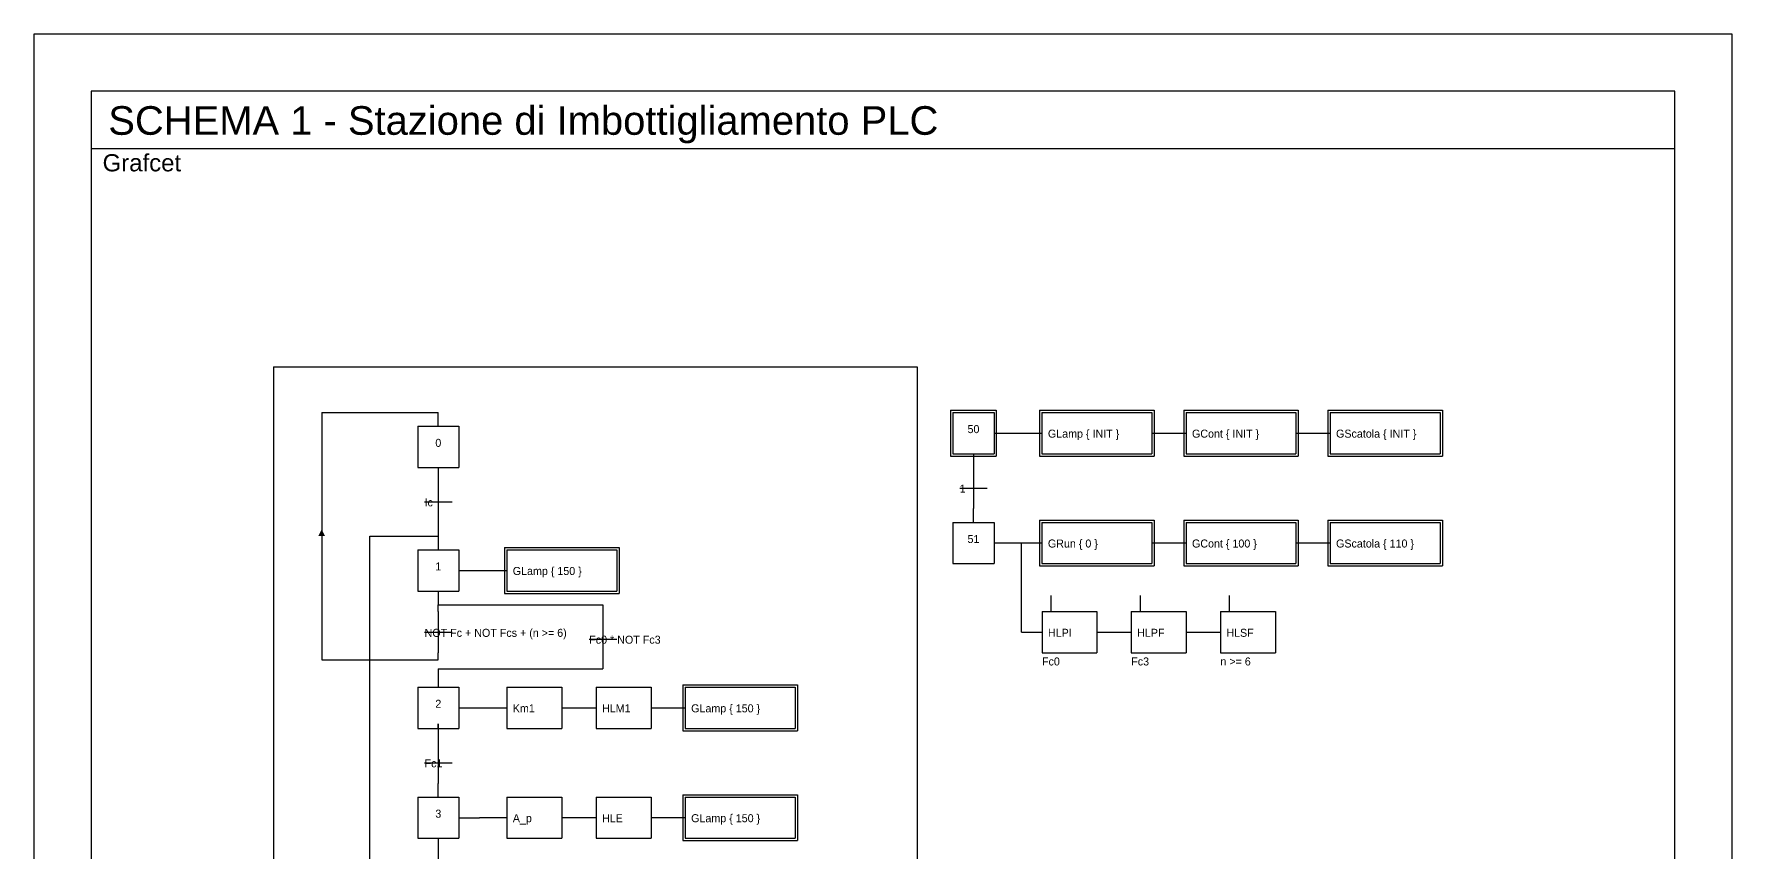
# Model space of a CAD drawing. Extents: x 1 to 1596, y -143 to 746.
# Drawn here: x 1298.9 to 1595.9, y 133.7 to 276.6 of the extents above; entities that cross this region are included whole.
import ezdxf
from ezdxf.enums import TextEntityAlignment as Align

# ---------------------------------------------------------------- set-up
doc = ezdxf.new("R2010")
doc.units = 0
doc.header["$MEASUREMENT"] = 0
doc.linetypes.add('AUSGEZOGEN', pattern=[0])
for name, color, linetype in [('1', 7, 'AUSGEZOGEN'), ('LINES', 7, 'AUSGEZOGEN'), ('TCONNECTIONS', 7, 'AUSGEZOGEN'), ('TEXT', 7, 'AUSGEZOGEN')]:
    doc.layers.add(name, color=color, linetype=linetype)
for name, color, linetype, lineweight in [('Contorni', 7, 'Continuous', 30), ('FOGLIO', 30, 'Continuous', 30), ('testi', 5, 'Continuous', 13)]:
    doc.layers.add(name, color=color, linetype=linetype, lineweight=lineweight)
doc.styles.add('Testi 2', font='arial.ttf', dxfattribs={"height": 3})
doc.styles.add('Titoli', font='arial.ttf', dxfattribs={"height": 4})

# ---------------------------------------------------------------- blocks, each defined once
blk = doc.blocks.new('B79')
at = {"layer": 'TCONNECTIONS', "color": 7}
for p, q in [((0, 9), (9, 9)), ((0, 9), (0, 0)), ((9, 9), (9, 0)), ((0, 0), (9, 0))]:
    blk.add_line(p, q, dxfattribs=at)
blk.add_text('0', height=1.75, dxfattribs=at).set_placement((4.5, 4.5), align=Align.CENTER)
blk = doc.blocks.new('B80')
at = {"layer": 'TCONNECTIONS', "color": 7}
for p, q in [((3, 9), (3, 0)), ((0, 4.5), (6, 4.5))]:
    blk.add_line(p, q, dxfattribs=at)
at = {"layer": 'TEXT', "color": 7}
blk.add_text('Ic', height=1.75, dxfattribs=at).set_placement((0, 3.5))
blk = doc.blocks.new('B81')
at = {"layer": 'TEXT', "color": 7}
for p, q in [((0, 9), (9, 9)), ((0, 9), (0, 0)), ((9, 9), (9, 0)), ((0, 0), (9, 0))]:
    blk.add_line(p, q, dxfattribs=at)
blk.add_text('1', height=1.75, dxfattribs=at).set_placement((4.5, 4.5), align=Align.CENTER)
blk = doc.blocks.new('B82')
at = {"layer": 'TEXT', "color": 7}
for p, q in [((3, 9), (3, 0)), ((0, 4.5), (6, 4.5))]:
    blk.add_line(p, q, dxfattribs=at)
blk.add_text('Fc0 * NOT Fc3', height=1.75, dxfattribs=at).set_placement((0, 3.5))
blk = doc.blocks.new('B83')
at = {"layer": 'TEXT', "color": 7}
for p, q in [((0, 9), (9, 9)), ((0, 9), (0, 0)), ((9, 9), (9, 0)), ((0, 0), (9, 0))]:
    blk.add_line(p, q, dxfattribs=at)
blk.add_text('2', height=1.75, dxfattribs=at).set_placement((4.5, 4.5), align=Align.CENTER)
blk = doc.blocks.new('B84')
at = {"layer": 'TEXT', "color": 7}
for p, q in [((3, 9), (3, 0)), ((0, 4.5), (6, 4.5))]:
    blk.add_line(p, q, dxfattribs=at)
blk.add_text('NOT Fc + NOT Fcs + (n >= 6)', height=1.75, dxfattribs=at).set_placement((0, 3.5))
blk = doc.blocks.new('B85')
at = {"layer": 'TEXT', "color": 7}
for p, q in [((0, 9), (9, 9)), ((0, 9), (0, 0)), ((9, 9), (9, 0)), ((0, 0), (9, 0))]:
    blk.add_line(p, q, dxfattribs=at)
blk.add_text('3', height=1.75, dxfattribs=at).set_placement((4.5, 4.5), align=Align.CENTER)
blk = doc.blocks.new('B86')
at = {"layer": 'TEXT', "color": 7}
for p, q in [((3, 9), (3, 0)), ((0, 4.5), (6, 4.5))]:
    blk.add_line(p, q, dxfattribs=at)
blk.add_text('Fc1', height=1.75, dxfattribs=at).set_placement((0, 3.5))
blk = doc.blocks.new('B88')
at = {"layer": 'TEXT', "color": 7}
for p, q in [((3, 9), (3, 0)), ((0, 4.5), (6, 4.5))]:
    blk.add_line(p, q, dxfattribs=at)
blk.add_text('a1', height=1.75, dxfattribs=at).set_placement((0, 3.5))
blk = doc.blocks.new('B125')
at = {"layer": 'TEXT', "color": 7}
for p, q in [((-0.5, 9.51), (24.54, 9.51)), ((-0.5, 9.51), (-0.5, -0.5)), ((0, 9.01), (24.04, 9.01)), ((0, 9.01), (0, 0)), ((24.04, 9.01), (24.04, 0)), ((24.54, 9.51), (24.54, -0.5)), ((0, 0), (24.04, 0)), ((-0.5, -0.5), (24.54, -0.5))]:
    blk.add_line(p, q, dxfattribs=at)
blk.add_text('  GLamp { 150 }', height=1.75, dxfattribs=at).set_placement((0, 3.51))
blk = doc.blocks.new('B126')
at = {"layer": 'TEXT', "color": 7}
for p, q in [((0, 9.01), (12.02, 9.01)), ((0, 9.01), (0, 0)), ((12.02, 9.01), (12.02, 0)), ((0, 0), (12.02, 0))]:
    blk.add_line(p, q, dxfattribs=at)
blk.add_text('  Km1', height=1.75, dxfattribs=at).set_placement((0, 3.51))
blk = doc.blocks.new('B127')
at = {"layer": 'TEXT', "color": 7}
for p, q in [((0, 9.01), (12.02, 9.01)), ((0, 9.01), (0, 0)), ((12.02, 9.01), (12.02, 0)), ((0, 0), (12.02, 0))]:
    blk.add_line(p, q, dxfattribs=at)
blk.add_text('  HLM1', height=1.75, dxfattribs=at).set_placement((0, 3.51))
blk = doc.blocks.new('B128')
at = {"layer": 'TEXT', "color": 7}
for p, q in [((-0.5, 9.51), (24.54, 9.51)), ((-0.5, 9.51), (-0.5, -0.5)), ((0, 9.01), (24.04, 9.01)), ((0, 9.01), (0, 0)), ((24.04, 9.01), (24.04, 0)), ((24.54, 9.51), (24.54, -0.5)), ((0, 0), (24.04, 0)), ((-0.5, -0.5), (24.54, -0.5))]:
    blk.add_line(p, q, dxfattribs=at)
blk.add_text('  GLamp { 150 }', height=1.75, dxfattribs=at).set_placement((0, 3.51))
blk = doc.blocks.new('B129')
at = {"layer": 'TEXT', "color": 7}
for p, q in [((0, 9.01), (12.02, 9.01)), ((0, 9.01), (0, 0)), ((12.02, 9.01), (12.02, 0)), ((0, 0), (12.02, 0))]:
    blk.add_line(p, q, dxfattribs=at)
blk.add_text('  A_p', height=1.75, dxfattribs=at).set_placement((0, 3.51))
blk = doc.blocks.new('B130')
at = {"layer": 'TEXT', "color": 7}
for p, q in [((0, 9.01), (12.02, 9.01)), ((0, 9.01), (0, 0)), ((12.02, 9.01), (12.02, 0)), ((0, 0), (12.02, 0))]:
    blk.add_line(p, q, dxfattribs=at)
blk.add_text('  HLE', height=1.75, dxfattribs=at).set_placement((0, 3.51))
blk = doc.blocks.new('B131')
at = {"layer": 'TEXT', "color": 7}
for p, q in [((-0.5, 9.51), (24.54, 9.51)), ((-0.5, 9.51), (-0.5, -0.5)), ((0, 9.01), (24.04, 9.01)), ((0, 9.01), (0, 0)), ((24.04, 9.01), (24.04, 0)), ((24.54, 9.51), (24.54, -0.5)), ((0, 0), (24.04, 0)), ((-0.5, -0.5), (24.54, -0.5))]:
    blk.add_line(p, q, dxfattribs=at)
blk.add_text('  GLamp { 150 }', height=1.75, dxfattribs=at).set_placement((0, 3.51))
blk = doc.blocks.new('B159')
at = {"layer": 'TEXT', "color": 7}
for p, q in [((0, 362.71), (140.7, 362.71)), ((0, 362.71), (0, 0)), ((140.7, 362.71), (140.7, 0)), ((0, 0), (140.7, 0))]:
    blk.add_line(p, q, dxfattribs=at)
blk.add_text(' GRun ', height=1.75, dxfattribs=at).set_placement((11.72, -1))
blk = doc.blocks.new('B160')
at = {"layer": 'TEXT', "color": 7}
for p, q in [((-0.5, 9.5), (9.5, 9.5)), ((-0.5, 9.5), (-0.5, -0.5)), ((0, 9), (9, 9)), ((0, 9), (0, 0)), ((9, 9), (9, 0)), ((9.5, 9.5), (9.5, -0.5)), ((0, 0), (9, 0)), ((-0.5, -0.5), (9.5, -0.5))]:
    blk.add_line(p, q, dxfattribs=at)
blk.add_text('50', height=1.75, dxfattribs=at).set_placement((4.5, 4.5), align=Align.CENTER)
blk = doc.blocks.new('B161')
at = {"layer": 'TEXT', "color": 7}
for p, q in [((0, 9), (9, 9)), ((0, 9), (0, 0)), ((9, 9), (9, 0)), ((0, 0), (9, 0))]:
    blk.add_line(p, q, dxfattribs=at)
blk.add_text('51', height=1.75, dxfattribs=at).set_placement((4.5, 4.5), align=Align.CENTER)
blk = doc.blocks.new('B162')
at = {"layer": 'TEXT', "color": 7}
for p, q in [((-0.5, 9.51), (24.54, 9.51)), ((-0.5, 9.51), (-0.5, -0.5)), ((0, 9.01), (24.04, 9.01)), ((0, 9.01), (0, 0)), ((24.04, 9.01), (24.04, 0)), ((24.54, 9.51), (24.54, -0.5)), ((0, 0), (24.04, 0)), ((-0.5, -0.5), (24.54, -0.5))]:
    blk.add_line(p, q, dxfattribs=at)
blk.add_text('  GLamp { INIT }', height=1.75, dxfattribs=at).set_placement((0, 3.51))
blk = doc.blocks.new('B163')
at = {"layer": 'TEXT', "color": 7}
for p, q in [((-0.5, 9.51), (24.54, 9.51)), ((-0.5, 9.51), (-0.5, -0.5)), ((0, 9.01), (24.04, 9.01)), ((0, 9.01), (0, 0)), ((24.04, 9.01), (24.04, 0)), ((24.54, 9.51), (24.54, -0.5)), ((0, 0), (24.04, 0)), ((-0.5, -0.5), (24.54, -0.5))]:
    blk.add_line(p, q, dxfattribs=at)
blk.add_text('  GCont { INIT }', height=1.75, dxfattribs=at).set_placement((0, 3.51))
blk = doc.blocks.new('B164')
at = {"layer": 'TEXT', "color": 7}
for p, q in [((-0.5, 9.51), (24.54, 9.51)), ((-0.5, 9.51), (-0.5, -0.5)), ((0, 9.01), (24.04, 9.01)), ((0, 9.01), (0, 0)), ((24.04, 9.01), (24.04, 0)), ((24.54, 9.51), (24.54, -0.5)), ((0, 0), (24.04, 0)), ((-0.5, -0.5), (24.54, -0.5))]:
    blk.add_line(p, q, dxfattribs=at)
blk.add_text('  GScatola { INIT }', height=1.75, dxfattribs=at).set_placement((0, 3.51))
blk = doc.blocks.new('B165')
at = {"layer": 'TEXT', "color": 7}
for p, q in [((-0.5, 9.51), (24.54, 9.51)), ((-0.5, 9.51), (-0.5, -0.5)), ((0, 9.01), (24.04, 9.01)), ((0, 9.01), (0, 0)), ((24.04, 9.01), (24.04, 0)), ((24.54, 9.51), (24.54, -0.5)), ((0, 0), (24.04, 0)), ((-0.5, -0.5), (24.54, -0.5))]:
    blk.add_line(p, q, dxfattribs=at)
blk.add_text('  GCont { 100 }', height=1.75, dxfattribs=at).set_placement((0, 3.51))
blk = doc.blocks.new('B166')
at = {"layer": 'TEXT', "color": 7}
for p, q in [((-0.5, 9.51), (24.54, 9.51)), ((-0.5, 9.51), (-0.5, -0.5)), ((0, 9.01), (24.04, 9.01)), ((0, 9.01), (0, 0)), ((24.04, 9.01), (24.04, 0)), ((24.54, 9.51), (24.54, -0.5)), ((0, 0), (24.04, 0)), ((-0.5, -0.5), (24.54, -0.5))]:
    blk.add_line(p, q, dxfattribs=at)
blk.add_text('  GScatola { 110 }', height=1.75, dxfattribs=at).set_placement((0, 3.51))
blk = doc.blocks.new('B167')
at = {"layer": 'TEXT', "color": 7}
for p, q in [((-0.5, 9.51), (24.54, 9.51)), ((-0.5, 9.51), (-0.5, -0.5)), ((0, 9.01), (24.04, 9.01)), ((0, 9.01), (0, 0)), ((24.04, 9.01), (24.04, 0)), ((24.54, 9.51), (24.54, -0.5)), ((0, 0), (24.04, 0)), ((-0.5, -0.5), (24.54, -0.5))]:
    blk.add_line(p, q, dxfattribs=at)
blk.add_text('  GRun { 0 }', height=1.75, dxfattribs=at).set_placement((0, 3.51))
blk = doc.blocks.new('B168')
at = {"layer": 'TEXT', "color": 7}
for p, q in [((2, 9.01), (2, 12.51)), ((0, 9.01), (12.02, 9.01)), ((0, 9.01), (0, 0)), ((12.02, 9.01), (12.02, 0)), ((0, 0), (12.02, 0))]:
    blk.add_line(p, q, dxfattribs=at)
for s, p in [('  HLPI', (0, 3.51)), ('Fc0', (0, -2.75))]:
    blk.add_text(s, height=1.75, dxfattribs=at).set_placement(p)
blk = doc.blocks.new('B169')
at = {"layer": 'TEXT', "color": 7}
for p, q in [((2, 9.01), (2, 12.51)), ((0, 9.01), (12.02, 9.01)), ((0, 9.01), (0, 0)), ((12.02, 9.01), (12.02, 0)), ((0, 0), (12.02, 0))]:
    blk.add_line(p, q, dxfattribs=at)
for s, p in [('  HLPF', (0, 3.51)), ('Fc3', (0, -2.75))]:
    blk.add_text(s, height=1.75, dxfattribs=at).set_placement(p)
blk = doc.blocks.new('B170')
at = {"layer": 'TEXT', "color": 7}
for p, q in [((2, 9.01), (2, 12.51)), ((0, 9.01), (12.02, 9.01)), ((0, 9.01), (0, 0)), ((12.02, 9.01), (12.02, 0)), ((0, 0), (12.02, 0))]:
    blk.add_line(p, q, dxfattribs=at)
for s, p in [('  HLSF', (0, 3.51)), ('n >= 6', (0, -2.75))]:
    blk.add_text(s, height=1.75, dxfattribs=at).set_placement(p)
blk = doc.blocks.new('B171')
at = {"layer": 'TEXT', "color": 7}
for p, q in [((3, 9), (3, 0)), ((0, 4.5), (6, 4.5))]:
    blk.add_line(p, q, dxfattribs=at)
blk.add_text('1', height=1.75, dxfattribs=at).set_placement((0, 3.5))

msp = doc.modelspace()

# ---------------------------------------------------------------- linework, layer by layer
at = {"layer": 'Contorni', "linetype": 'Continuous'}
msp.add_line((1308.93, 256.6), (1585.93, 256.6), dxfattribs=at)
at = {"layer": 'FOGLIO', "ltscale": 0.6}
for p, q in [((1298.93, 276.6), (1298.93, -143.4)), ((1595.93, 276.6), (1298.93, 276.6)), ((1595.93, -143.4), (1595.93, 276.6))]:
    msp.add_line(p, q, dxfattribs=at)
at = {"layer": 'FOGLIO'}
for p, q in [((1585.93, 266.6), (1308.93, 266.6)), ((1308.93, 266.6), (1308.93, -133.4)), ((1585.93, -133.4), (1585.93, 266.6))]:
    msp.add_line(p, q, dxfattribs=at)
at = {"layer": 'LINES', "color": 7}
for p, q in [((1349.25, 210.46), (1369.65, 210.46)), ((1349.25, 210.46), (1349.25, 167.26)), ((1369.65, 208.06), (1369.65, 210.46)), ((1466.85, 206.86), (1470.45, 206.86)), ((1470.45, 206.86), (1470.45, 206.87)), ((1470.45, 206.87), (1475.23, 206.87)), ((1494.46, 206.87), (1496.86, 206.87)), ((1496.86, 206.87), (1496.86, 206.87)), ((1496.86, 206.87), (1500.43, 206.87)), ((1519.66, 206.87), (1522.06, 206.87)), ((1522.06, 206.87), (1522.06, 206.87)), ((1522.06, 206.87), (1525.63, 206.87)), ((1463.25, 203.26), (1463.25, 203.26)), ((1463.25, 203.26), (1463.25, 203.26)), ((1463.25, 203.26), (1463.25, 200.86)), ((1369.65, 200.86), (1369.65, 200.46)), ((1369.65, 200.46), (1369.65, 200.46)), ((1369.65, 200.46), (1369.65, 198.46)), ((1463.25, 191.26), (1463.25, 193.66)), ((1463.25, 193.66), (1463.25, 193.66)), ((1463.25, 193.66), (1463.25, 193.66)), ((1369.65, 191.26), (1369.65, 190.86)), ((1369.65, 190.86), (1369.65, 190.86)), ((1369.65, 190.86), (1369.65, 188.86)), ((1357.65, -67.94), (1357.65, 188.86)), ((1357.65, 188.86), (1369.65, 188.86)), ((1369.65, 188.86), (1369.65, 188.86)), ((1369.65, 188.86), (1369.65, 188.86)), ((1369.65, 188.86), (1369.65, 186.46)), ((1466.85, 187.66), (1470.45, 187.66)), ((1470.45, 187.66), (1470.45, 187.66)), ((1470.45, 187.66), (1471.65, 187.66)), ((1471.65, 172.07), (1471.65, 187.66)), ((1471.65, 187.66), (1471.65, 187.66)), ((1471.65, 187.66), (1475.23, 187.66)), ((1475.23, 187.66), (1475.23, 187.67)), ((1494.46, 187.67), (1496.86, 187.67)), ((1496.86, 187.67), (1496.86, 187.67)), ((1496.86, 187.67), (1500.43, 187.67)), ((1519.66, 187.67), (1522.06, 187.67)), ((1522.06, 187.67), (1522.06, 187.67)), ((1522.06, 187.67), (1525.63, 187.67)), ((1373.25, 182.86), (1376.85, 182.86)), ((1376.85, 182.86), (1376.85, 182.87)), ((1376.85, 182.87), (1381.63, 182.87)), ((1369.65, 179.26), (1369.65, 176.86)), ((1369.65, 176.86), (1369.65, 176.86)), ((1369.65, 175.66), (1369.65, 176.86)), ((1369.65, 176.86), (1369.65, 176.86)), ((1369.65, 176.86), (1369.65, 176.86)), ((1369.65, 176.86), (1369.65, 176.86)), ((1369.65, 176.86), (1398.45, 176.86)), ((1398.45, 176.86), (1398.45, 174.46)), ((1471.65, 172.07), (1475.24, 172.07)), ((1484.85, 172.07), (1487.25, 172.07)), ((1487.25, 172.07), (1487.25, 172.07)), ((1487.25, 172.07), (1490.84, 172.07)), ((1500.45, 172.07), (1501.65, 172.07)), ((1501.65, 172.07), (1501.65, 172.07)), ((1501.65, 172.07), (1506.44, 172.07)), ((1349.25, 167.26), (1369.65, 167.26)), ((1369.65, 167.26), (1369.65, 168.46)), ((1398.45, 167.26), (1398.45, 165.66)), ((1369.65, 165.66), (1398.45, 165.66)), ((1369.65, 165.66), (1369.65, 162.46)), ((1373.25, 158.86), (1375.65, 158.86)), ((1375.65, 158.86), (1375.65, 158.87)), ((1375.65, 158.87), (1381.64, 158.87)), ((1391.25, 158.87), (1393.65, 158.87)), ((1393.65, 158.87), (1393.65, 158.87)), ((1393.65, 158.87), (1397.24, 158.87)), ((1406.85, 158.87), (1409.25, 158.87)), ((1409.25, 158.87), (1409.25, 158.87)), ((1409.25, 158.87), (1412.83, 158.87)), ((1369.65, 155.26), (1369.65, 156.06)), ((1369.65, 156.06), (1369.65, 156.06)), ((1369.65, 156.06), (1369.65, 152.86)), ((1369.65, 145.26), (1369.65, 145.66)), ((1369.65, 143.26), (1369.65, 145.26)), ((1369.65, 145.26), (1369.65, 145.26)), ((1373.25, 139.66), (1376.85, 139.66)), ((1376.85, 139.66), (1376.85, 139.67)), ((1376.85, 139.67), (1381.64, 139.67)), ((1391.25, 139.67), (1393.65, 139.67)), ((1393.65, 139.67), (1393.65, 139.67)), ((1393.65, 139.67), (1397.24, 139.67)), ((1406.85, 139.67), (1409.25, 139.67)), ((1409.25, 139.67), (1409.25, 139.67)), ((1409.25, 139.67), (1412.83, 139.67)), ((1369.65, 136.06), (1369.65, 135.66)), ((1369.65, 135.66), (1369.65, 135.66)), ((1369.65, 135.66), (1369.65, 133.66))]:
    msp.add_line(p, q, dxfattribs=at)
msp.add_solid([(1348.65, 188.86), (1349.85, 188.86), (1348.65, 188.86), (1349.25, 190.06)], dxfattribs=at)

# ---------------------------------------------------------------- block references
at = {"layer": '1', "xscale": 0.8, "yscale": 0.8, "zscale": 0.8}
for name, p in [('B159', (1340.85, -71.7)), ('B162', (1475.23, 203.26)), ('B163', (1500.43, 203.26)), ('B164', (1525.63, 203.26)), ('B79', (1366.05, 200.86)), ('B160', (1459.65, 203.26)), ('B171', (1460.85, 193.66)), ('B80', (1367.25, 191.26)), ('B161', (1459.65, 184.06)), ('B167', (1475.23, 184.06)), ('B165', (1500.43, 184.06)), ('B166', (1525.63, 184.06)), ('B81', (1366.05, 179.26)), ('B125', (1381.63, 179.26)), ('B168', (1475.24, 168.46)), ('B169', (1490.84, 168.46)), ('B170', (1506.44, 168.46)), ('B84', (1367.25, 168.46)), ('B82', (1396.05, 167.26)), ('B83', (1366.05, 155.26)), ('B126', (1381.64, 155.26)), ('B127', (1397.24, 155.26)), ('B128', (1412.83, 155.26)), ('B86', (1367.25, 145.66)), ('B85', (1366.05, 136.06)), ('B129', (1381.64, 136.06)), ('B130', (1397.24, 136.06)), ('B131', (1412.83, 136.06)), ('B88', (1367.25, 126.46))]:
    msp.add_blockref(name, p, dxfattribs=at)

# ---------------------------------------------------------------- texts
at = {"layer": 'testi', "ltscale": 0.25}
for s, height, style, p in [('SCHEMA 1 - Stazione di Imbottigliamento PLC', 5, 'Titoli', (1311.93, 258.99)), ('Grafcet', 3, 'Testi 2', (1310.93, 252.6))]:
    msp.add_text(s, height=height, dxfattribs=dict(at, style=style)).set_placement(p)

doc.saveas('drawing.dxf')
